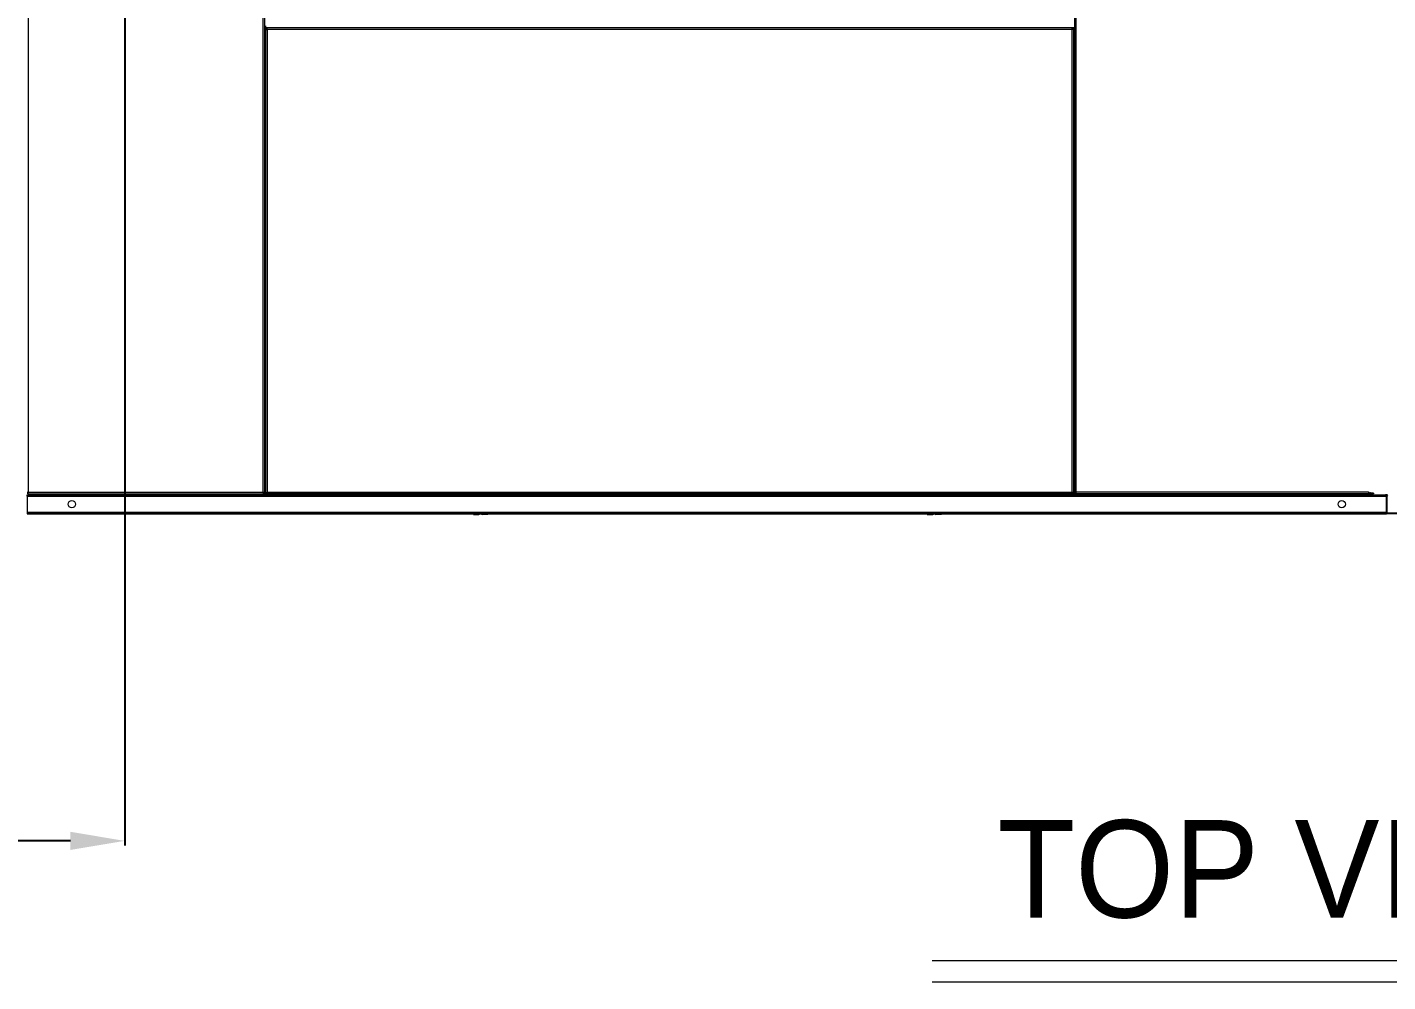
# Model space of a CAD drawing. Header units: millimetres. Extents: x -662582 to 33115, y -140469 to 24125.
# Drawn here: x 13013 to 16013, y 15588 to 17692 of the extents above; entities that cross this region are included whole.
import ezdxf
from ezdxf.enums import TextEntityAlignment as Align

# ---------------------------------------------------------------- set-up
doc = ezdxf.new("R2010")
doc.units = ezdxf.units.MM
doc.layers.add('냉각탑_box', color=1, linetype='Continuous')
doc.layers.add('냉각탑_text', color=3, linetype='Continuous')
doc.styles.get("Standard").update_dxf_attribs({"font": 'arial.ttf'})
doc.styles.add('돋움', font='Dotum.ttf')
doc.dimstyles.new('1.40', dxfattribs={"dimscale": 20, "dimtxt": 1.5, "dimasz": 1, "dimexe": 0.5, "dimexo": 0.5, "dimgap": 0.5, "dimtad": 1, "dimdec": 0, "dimzin": 0, "dimdsep": 46, "dimtxsty": 'Standard', "dimcen": 0, "dimclrd": 2, "dimclre": 2, "dimclrt": 3, "dimadec": 0, "dimazin": 0, "dimtfac": 1, "dimtdec": 0, "dimtmove": 0, "dimatfit": 0, "dimfxl": 1, "dimtolj": 1, "dimtzin": 0, "dimlwd": -1, "dimlwe": -1, "dimarcsym": 0})

# ---------------------------------------------------------------- blocks, each defined once
blk = doc.blocks.new('*D443')
at = {"color": 2, "transparency": 16777216}
for p, q in [((12913.9, 18719.5), (10057.3, 18719.5)), ((10067.3, 18599.5), (10067.3, 16739.5)), ((11213.2, 16619.5), (10057.3, 16619.5))]:
    blk.add_line(p, q, dxfattribs=at)
for points in [[(10047.3, 18599.5), (10087.3, 18599.5), (10067.3, 18719.5)], [(10047.3, 16739.5), (10087.3, 16739.5), (10067.3, 16619.5)]]:
    blk.add_solid(points, dxfattribs=at)
at = {"layer": 'Defpoints', "color": 0, "transparency": 16777216}
for p in [(13013.9, 18719.5), (10067.3, 16619.5), (11313.2, 16619.5)]:
    blk.add_point(p, dxfattribs=at)
at = {"color": 3, "lineweight": 20, "transparency": 16777216, "insert": (9935.8, 17669.5), "char_height": 140, "attachment_point": 5, "rotation": 90}
blk.add_mtext('\\A1;2100', dxfattribs=at)
blk = doc.blocks.new('*D449')
at = {"color": 2, "transparency": 16777216}
for p, q in [((13228.4, 18405), (13228.4, 15888.6)), ((11313.2, 16519.5), (11313.2, 15888.6)), ((13108.4, 15898.6), (11433.2, 15898.6))]:
    blk.add_line(p, q, dxfattribs=at)
for points in [[(11433.2, 15918.6), (11433.2, 15878.6), (11313.2, 15898.6)], [(13108.4, 15918.6), (13108.4, 15878.6), (13228.4, 15898.6)]]:
    blk.add_solid(points, dxfattribs=at)
at = {"layer": 'Defpoints', "color": 0, "transparency": 16777216}
for p in [(13228.4, 18505), (11313.2, 16619.5), (11313.2, 15898.6)]:
    blk.add_point(p, dxfattribs=at)
at = {"color": 3, "lineweight": 20, "transparency": 16777216, "insert": (12270.8, 16030.1), "char_height": 140, "attachment_point": 5}
blk.add_mtext('\\A1;1915', dxfattribs=at)
blk = doc.blocks.new('4')
at = {"color": 7, "lineweight": 20}
for p, q in [((13016.2, 16666.9), (13016.2, 20772.1)), ((13533.4, 16666.9), (13533.4, 20772.1)), ((13536.8, 16665.2), (13536.8, 20773.8)), ((15322.8, 16665.2), (15322.8, 20773.8)), ((15326.2, 16666.9), (15326.2, 20772.1)), ((15317.4, 17690), (13542.2, 17690)), ((15317.4, 17686.6), (13542.2, 17686.6)), ((13013.2, 16658.1), (16009.8, 16658.1)), ((13014.9, 16661.5), (16008.1, 16661.5)), ((15317.4, 16666.4), (13542.2, 16666.4)), ((15317.4, 16663), (13542.2, 16663)), ((13013.2, 16622.9), (16009.8, 16622.9)), ((13013.2, 16619.5), (16009.8, 16619.5))]:
    blk.add_line(p, q, dxfattribs=at)
at = {"color": 7, "lineweight": 20, "ltscale": 0.003042}
blk.add_line((13538.8, 17694.4), (13538.8, 17687.1), dxfattribs=at)
at = {"color": 7, "lineweight": 20, "ltscale": 0.000833333}
for p, q in [((13540.8, 17687.1), (13538.8, 17687.1)), ((13539.1, 17688), (13539.1, 17690)), ((15317.4, 17688), (15317.4, 17690)), ((15318.8, 17687.1), (15320.8, 17687.1)), ((15320.5, 17688), (15320.5, 17690)), ((13540.8, 16665.9), (13538.8, 16665.9)), ((13539.1, 16665), (13539.1, 16663)), ((15317.4, 16665), (15317.4, 16663)), ((15318.8, 16665.9), (15320.8, 16665.9)), ((15320.5, 16665), (15320.5, 16663))]:
    blk.add_line(p, q, dxfattribs=at)
at = {"color": 7, "lineweight": 20, "ltscale": 0.000208333}
for p, q in [((13538.8, 17687.1), (13538.8, 17686.6)), ((13540.8, 17687.1), (13540.8, 17686.6)), ((15318.8, 17686.6), (15318.8, 17687.1)), ((15320.8, 17686.6), (15320.8, 17687.1)), ((13538.8, 16666.4), (13538.8, 16665.9)), ((13540.8, 16666.4), (13540.8, 16665.9)), ((15318.8, 16665.9), (15318.8, 16666.4)), ((15320.8, 16665.9), (15320.8, 16666.4))]:
    blk.add_line(p, q, dxfattribs=at)
at = {"color": 7, "lineweight": 20, "ltscale": 0.362583}
for p, q in [((13538.8, 17686.6), (13538.8, 16666.4)), ((13542.2, 17686.6), (13542.2, 16666.4)), ((15317.4, 16666.4), (15317.4, 17686.6)), ((15320.8, 16666.4), (15320.8, 17686.6))]:
    blk.add_line(p, q, dxfattribs=at)
at = {"color": 7, "lineweight": 20, "ltscale": 0.001417}
for p, q in [((13538.8, 17686.6), (13542.2, 17686.6)), ((13542.2, 17686.6), (13542.2, 17690)), ((15317.4, 17686.6), (15317.4, 17690)), ((15320.8, 17686.6), (15317.4, 17686.6)), ((13538.8, 16666.4), (13542.2, 16666.4)), ((13542.2, 16666.4), (13542.2, 16663)), ((15320.8, 16666.4), (15317.4, 16666.4)), ((15317.4, 16666.4), (15317.4, 16663)), ((13013.2, 16622.9), (13013.2, 16619.5)), ((15972.1, 16622.9), (15972.1, 16619.5)), ((16009.8, 16622.9), (16009.8, 16619.5))]:
    blk.add_line(p, q, dxfattribs=at)
at = {"color": 7, "lineweight": 20, "ltscale": 0.001292}
for p, q in [((13539.1, 17690), (13542.2, 17690)), ((13539.1, 17688), (13542.2, 17688)), ((15320.5, 17690), (15317.4, 17690)), ((15320.5, 17688), (15317.4, 17688)), ((13539.1, 16665), (13542.2, 16665)), ((13539.1, 16663), (13542.2, 16663)), ((15320.5, 16665), (15317.4, 16665)), ((15320.5, 16663), (15317.4, 16663))]:
    blk.add_line(p, q, dxfattribs=at)
at = {"color": 7, "lineweight": 20, "ltscale": 0.000583333}
for p, q in [((13542.2, 17687.1), (13540.8, 17687.1)), ((15317.4, 17687.1), (15318.8, 17687.1)), ((13542.2, 16665.9), (13540.8, 16665.9)), ((13540.8, 16665.5), (13542.2, 16665.5)), ((15317.4, 16665.9), (15318.8, 16665.9)), ((15975.2, 16665.2), (15973.8, 16665.2))]:
    blk.add_line(p, q, dxfattribs=at)
at = {"color": 7, "lineweight": 20, "ltscale": 0.000625}
for p, q in [((13542.2, 17690), (13542.2, 17691.5)), ((13638.9, 17690), (13638.9, 17691.5)), ((13642.3, 17690), (13642.3, 17691.5))]:
    blk.add_line(p, q, dxfattribs=at)
at = {"color": 7, "lineweight": 20, "ltscale": 0.000128159}
for p, q in [((13542.2, 17689.7), (13542.2, 17690)), ((13542.2, 16663.3), (13542.2, 16663))]:
    blk.add_line(p, q, dxfattribs=at)
at = {"color": 7, "lineweight": 20, "ltscale": 0.000354584}
for p, q in [((13645.5, 17690.7), (13645.5, 17691.5)), ((15319.1, 17690.7), (15319.1, 17691.5))]:
    blk.add_line(p, q, dxfattribs=at)
at = {"color": 7, "lineweight": 20, "ltscale": 0.000270413}
blk.add_line((13645.5, 17690), (13645.5, 17690.7), dxfattribs=at)
at = {"color": 7, "lineweight": 20, "ltscale": 0.000374989}
blk.add_line((15317.4, 17687.1), (15317.4, 17688), dxfattribs=at)
at = {"color": 7, "lineweight": 20, "ltscale": 0.000208344}
blk.add_line((15317.4, 17687.1), (15317.4, 17686.6), dxfattribs=at)
at = {"color": 7, "lineweight": 20, "ltscale": 0.000270414}
blk.add_line((15319.1, 17690), (15319.1, 17690.7), dxfattribs=at)
at = {"color": 7, "lineweight": 20, "ltscale": 0.000124937}
blk.add_line((15320.8, 17690), (15320.5, 17690), dxfattribs=at)
at = {"color": 7, "lineweight": 20, "ltscale": 0.000375}
for p, q in [((15320.8, 17689.1), (15320.8, 17690)), ((13015.7, 16663.5), (13014.8, 16663.5)), ((13533.9, 16663.5), (13534.8, 16663.5)), ((15320.8, 16667.9), (15320.8, 16667)), ((15325.7, 16663.5), (15324.8, 16663.5)), ((15970.9, 16663.5), (15971.8, 16663.5))]:
    blk.add_line(p, q, dxfattribs=at)
at = {"color": 7, "lineweight": 20, "ltscale": 0.000833336}
blk.add_line((15320.8, 17687.1), (15320.8, 17689.1), dxfattribs=at)
at = {"color": 7, "lineweight": 20, "ltscale": 0.000547189}
for p, q in [((13538.1, 17182.2), (13536.8, 17182.2)), ((13538.1, 17176.8), (13536.8, 17176.8))]:
    blk.add_line(p, q, dxfattribs=at)
at = {"color": 7, "lineweight": 20, "ltscale": 0.000414935}
for p, q in [((13537.8, 17181.5), (13537.1, 17182.2)), ((13537.8, 17177.5), (13537.1, 17176.8)), ((13537.8, 16664.5), (13537.1, 16665.2)), ((16010.5, 16660.5), (16009.8, 16659.8))]:
    blk.add_line(p, q, dxfattribs=at)
at = {"color": 7, "lineweight": 20, "ltscale": 0.000833328}
blk.add_line((15320.8, 16693.5), (15322.8, 16693.5), dxfattribs=at)
at = {"color": 7, "lineweight": 20, "ltscale": 0.23175}
blk.add_line((13013.2, 16666.9), (13533.4, 16666.9), dxfattribs=at)
at = {"color": 7, "lineweight": 20, "ltscale": 0.000562932}
for p, q in [((13014.2, 16665.2), (13013.2, 16665.2)), ((13536.8, 16665.2), (13535.5, 16665.2)), ((15324.2, 16665.2), (15322.8, 16665.2)), ((15972.5, 16665.2), (15973.8, 16665.2))]:
    blk.add_line(p, q, dxfattribs=at)
at = {"color": 7, "lineweight": 20, "ltscale": 0.001131}
for p, q in [((13013.2, 16658.1), (13013.2, 16660.8)), ((16009.8, 16660.8), (16009.8, 16658.1))]:
    blk.add_line(p, q, dxfattribs=at)
at = {"color": 7, "lineweight": 20, "ltscale": 0.014667}
for p, q in [((13013.2, 16658.1), (13013.2, 16622.9)), ((16009.8, 16658.1), (16009.8, 16622.9))]:
    blk.add_line(p, q, dxfattribs=at)
at = {"color": 7, "lineweight": 20, "ltscale": 0.000502197}
for p, q in [((13015.4, 16665.2), (13014.2, 16665.2)), ((15325.4, 16665.2), (15324.2, 16665.2)), ((15971.3, 16665.2), (15972.5, 16665.2))]:
    blk.add_line(p, q, dxfattribs=at)
at = {"color": 7, "lineweight": 20, "ltscale": 0.000293404}
for p, q in [((13014.8, 16665.2), (13014.8, 16664.5)), ((13534.8, 16665.2), (13534.8, 16664.5)), ((15324.8, 16665.2), (15324.8, 16664.5)), ((15971.8, 16665.2), (15971.8, 16664.5))]:
    blk.add_line(p, q, dxfattribs=at)
at = {"color": 7, "lineweight": 20, "ltscale": 0.000414929}
for p, q in [((13014.8, 16663.5), (13014.8, 16664.5)), ((13534.8, 16663.5), (13534.8, 16664.5)), ((15324.8, 16664.5), (15324.8, 16663.5)), ((15971.8, 16664.5), (15971.8, 16663.5))]:
    blk.add_line(p, q, dxfattribs=at)
at = {"color": 7, "lineweight": 20, "ltscale": 0.232167}
blk.add_line((13014.8, 16663.5), (13533.9, 16663.5), dxfattribs=at)
at = {"color": 7, "lineweight": 20, "ltscale": 1.08536e-05}
blk.add_line((13014.9, 16661.5), (13014.9, 16661.5), dxfattribs=at)
at = {"color": 7, "lineweight": 20, "ltscale": 8.21853e-06}
blk.add_line((13015.8, 16661.5), (13015.8, 16661.5), dxfattribs=at)
at = {"color": 7, "lineweight": 20, "ltscale": 1.28301e-05}
blk.add_line((13015.8, 16661.5), (13015.8, 16661.5), dxfattribs=at)
at = {"color": 7, "lineweight": 20, "ltscale": 1.62238e-05}
blk.add_line((13016.4, 16661.5), (13016.4, 16661.5), dxfattribs=at)
at = {"color": 7, "lineweight": 20, "ltscale": 2.41018e-05}
blk.add_line((13016.4, 16661.5), (13016.4, 16661.5), dxfattribs=at)
at = {"color": 7, "lineweight": 20, "ltscale": 3.6506e-06}
blk.add_line((13016.4, 16661.5), (13016.4, 16661.5), dxfattribs=at)
at = {"color": 7, "lineweight": 20, "ltscale": 0.000833321}
for p, q in [((13505.6, 16661.5), (13505.6, 16663.5)), ((15505.6, 16661.5), (15505.6, 16663.5))]:
    blk.add_line(p, q, dxfattribs=at)
at = {"color": 7, "lineweight": 20, "ltscale": 0.000250012}
blk.add_line((13534.8, 16663.5), (13535.4, 16663.5), dxfattribs=at)
at = {"color": 7, "lineweight": 20, "ltscale": 0.000708333}
for p, q in [((13535.4, 16663.5), (13535.4, 16665.2)), ((16011.5, 16621.5), (16009.8, 16621.5))]:
    blk.add_line(p, q, dxfattribs=at)
at = {"color": 7, "lineweight": 20, "ltscale": 0.001512}
blk.add_line((13539.1, 16663.5), (13535.5, 16663.5), dxfattribs=at)
at = {"color": 7, "lineweight": 20, "ltscale": 0.000547135}
blk.add_line((13538.1, 16665.2), (13536.8, 16665.2), dxfattribs=at)
at = {"color": 7, "lineweight": 20, "ltscale": 0.000251269}
blk.add_line((13539.1, 16665.5), (13538.5, 16665.5), dxfattribs=at)
at = {"color": 7, "lineweight": 20, "ltscale": 0.000208346}
blk.add_line((13540.8, 16665), (13540.8, 16665.5), dxfattribs=at)
at = {"color": 7, "lineweight": 20, "ltscale": 0.000499589}
for p, q in [((13691.3, 16661.8), (13691.3, 16663)), ((13731.3, 16661.8), (13731.3, 16663)), ((14157.8, 16661.8), (14157.8, 16663)), ((14227.8, 16661.8), (14227.8, 16663)), ((15166.2, 16661.8), (15166.2, 16663)), ((15206.2, 16661.8), (15206.2, 16663))]:
    blk.add_line(p, q, dxfattribs=at)
at = {"color": 7, "lineweight": 20, "ltscale": 0.016667}
for p, q in [((13731.3, 16661.8), (13691.3, 16661.8)), ((15206.2, 16661.8), (15166.2, 16661.8))]:
    blk.add_line(p, q, dxfattribs=at)
at = {"color": 7, "lineweight": 20, "ltscale": 8.94681e-06}
blk.add_line((14009.2, 16661.5), (14009.2, 16661.5), dxfattribs=at)
at = {"color": 7, "lineweight": 20, "ltscale": 1.51616e-05}
blk.add_line((14009.3, 16661.5), (14009.2, 16661.5), dxfattribs=at)
at = {"color": 7, "lineweight": 20, "ltscale": 2.69547e-06}
blk.add_line((14009.2, 16661.5), (14009.2, 16661.5), dxfattribs=at)
at = {"color": 7, "lineweight": 20, "ltscale": 2.70045e-06}
blk.add_line((14016.3, 16661.5), (14016.3, 16661.5), dxfattribs=at)
at = {"color": 7, "lineweight": 20, "ltscale": 8.40029e-06}
blk.add_line((14016.3, 16661.5), (14016.3, 16661.5), dxfattribs=at)
at = {"color": 7, "lineweight": 20, "ltscale": 1.51768e-05}
blk.add_line((14016.3, 16661.5), (14016.3, 16661.5), dxfattribs=at)
at = {"color": 7, "lineweight": 20, "ltscale": 0.029167}
blk.add_line((14227.8, 16661.8), (14157.8, 16661.8), dxfattribs=at)
at = {"color": 7, "lineweight": 20, "ltscale": 3.50751e-06}
blk.add_line((15009.7, 16661.5), (15009.7, 16661.5), dxfattribs=at)
at = {"color": 7, "lineweight": 20, "ltscale": 1.0193e-05}
blk.add_line((15009.7, 16661.5), (15009.7, 16661.5), dxfattribs=at)
at = {"color": 7, "lineweight": 20, "ltscale": 1.41996e-05}
blk.add_line((15009.8, 16661.5), (15009.7, 16661.5), dxfattribs=at)
at = {"color": 7, "lineweight": 20, "ltscale": 8.67599e-06}
blk.add_line((15016.8, 16661.5), (15016.8, 16661.5), dxfattribs=at)
at = {"color": 7, "lineweight": 20, "ltscale": 1.72064e-05}
blk.add_line((15016.8, 16661.5), (15016.8, 16661.5), dxfattribs=at)
at = {"color": 7, "lineweight": 20, "ltscale": 3.38591e-06}
blk.add_line((15016.8, 16661.5), (15016.8, 16661.5), dxfattribs=at)
at = {"color": 7, "lineweight": 20, "ltscale": 0.000208322}
blk.add_line((15317.4, 16666.4), (15317.4, 16665.9), dxfattribs=at)
at = {"color": 7, "lineweight": 20, "ltscale": 0.000375003}
blk.add_line((15319.1, 16665.9), (15319.1, 16665), dxfattribs=at)
at = {"color": 7, "lineweight": 20, "ltscale": 0.001792}
blk.add_line((15324.8, 16663.5), (15320.5, 16663.5), dxfattribs=at)
at = {"color": 7, "lineweight": 20, "ltscale": 0.00083334}
blk.add_line((15322.8, 16666.9), (15320.8, 16666.9), dxfattribs=at)
at = {"color": 7, "lineweight": 20, "ltscale": 0.268833}
blk.add_line((15970.9, 16663.5), (15325.7, 16663.5), dxfattribs=at)
at = {"color": 7, "lineweight": 20, "ltscale": 0.268417}
blk.add_line((15970.4, 16666.9), (15326.2, 16666.9), dxfattribs=at)
at = {"color": 7, "lineweight": 20, "ltscale": 0.004015}
for p, q in [((15981.5, 16665.1), (15971.8, 16665.1)), ((15981.5, 16663.5), (15971.8, 16663.5))]:
    blk.add_line(p, q, dxfattribs=at)
at = {"color": 7, "lineweight": 20, "ltscale": 0.000666667}
for p, q in [((15981.5, 16665.1), (15981.5, 16663.5)), ((13997, 16617.9), (13997, 16619.5)), ((14028.5, 16617.9), (14028.5, 16619.5)), ((14997.5, 16617.9), (14997.5, 16619.5)), ((15029, 16617.9), (15029, 16619.5))]:
    blk.add_line(p, q, dxfattribs=at)
at = {"color": 7, "lineweight": 20, "ltscale": 0.000875002}
blk.add_line((16008.1, 16661.5), (16010.2, 16661.5), dxfattribs=at)
at = {"color": 7, "lineweight": 20, "ltscale": 7.43254e-06}
blk.add_line((16008.1, 16661.5), (16008.1, 16661.5), dxfattribs=at)
at = {"color": 7, "lineweight": 20, "ltscale": 7.59711e-06}
blk.add_line((16009.6, 16661.5), (16009.6, 16661.5), dxfattribs=at)
at = {"color": 7, "lineweight": 20, "ltscale": 2.4526e-05}
blk.add_line((16009.7, 16661.5), (16009.6, 16661.5), dxfattribs=at)
at = {"color": 7, "lineweight": 20, "ltscale": 0.000708334}
blk.add_line((16011.5, 16658.1), (16009.8, 16658.1), dxfattribs=at)
at = {"color": 7, "lineweight": 20, "ltscale": 8.25854e-06}
blk.add_line((16010.2, 16661.5), (16010.2, 16661.5), dxfattribs=at)
at = {"color": 7, "lineweight": 20, "ltscale": 0.000364732}
blk.add_line((16012, 16660.9), (16011.4, 16660.2), dxfattribs=at)
at = {"color": 7, "lineweight": 20, "ltscale": 0.000733899}
blk.add_line((16011.4, 16658.9), (16011.4, 16660.7), dxfattribs=at)
at = {"color": 7, "lineweight": 20, "ltscale": 0.01525}
blk.add_line((16011.5, 16621.5), (16011.5, 16658.1), dxfattribs=at)
at = {"color": 7, "lineweight": 20, "ltscale": 0.001083}
blk.add_line((18413, 16620.7), (13013.2, 16620.7), dxfattribs=at)
at = {"lineweight": 20}
blk.add_line((18411.9, 16619.5), (13013.2, 16619.5), dxfattribs=at)
at = {"color": 7, "lineweight": 20, "ltscale": 0.000166674}
blk.add_line((16009.8, 16619.5), (16010.2, 16619.5), dxfattribs=at)
at = {"color": 7, "lineweight": 20, "ltscale": 0.000271024}
blk.add_line((16010.1, 16620.2), (16010.1, 16619.5), dxfattribs=at)
at = {"color": 7, "lineweight": 20, "ltscale": 0.000333326}
blk.add_line((16011.4, 16620.7), (16011.4, 16621.5), dxfattribs=at)
at = {"color": 7, "lineweight": 20, "ltscale": 0.005083}
for p, q in [((13997, 16617.9), (14009.2, 16617.9)), ((14028.5, 16617.9), (14016.3, 16617.9)), ((14997.5, 16617.9), (15009.7, 16617.9)), ((15029, 16617.9), (15016.8, 16617.9))]:
    blk.add_line(p, q, dxfattribs=at)
at = {"color": 7, "lineweight": 20}
for centre in [(13111.5, 16640.5), (15911.5, 16640.5)]:
    blk.add_circle(centre, 8, dxfattribs=at)
for centre, radius, start, end in [((13636, 17681.5), 13.3, 40.1056, 43.8741), ((15328.7, 17681.5), 13.3, 136.1259, 139.8944), ((13535.4, 17183.9), 3.4, 294.3152, 359.7596), ((13535.4, 17175.1), 3.4, 0.2405, 65.6848), ((13480.8, 16666.7), 5.2, 217.9803, 269.5814), ((13535.4, 16666.9), 3.4, 270, 359.7595), ((13542.2, 16666.9), 3.4, 197.1054, 213.9754), ((13542.2, 16666.9), 1.4, 225.5859, 270), ((15480.8, 16666.7), 5.2, 217.9803, 270), ((16008.1, 16658.1), 3.4, 0, 90), ((16010.2, 16658.7), 2.8, 0, 90), ((16009.6, 16658.1), 3.4, 0, 1), ((14009.2, 16620.7), 2.8, 270, 334.6227), ((14016.3, 16620.7), 2.8, 205.3773, 270), ((15009.7, 16620.7), 2.8, 270, 334.6227), ((15016.8, 16620.7), 2.8, 205.3773, 270), ((16008.1, 16622.9), 3.4, 300, 335.684), ((16009.6, 16622.9), 3.4, 278.4565, 294.1479), ((16010.2, 16620.7), 1.2, 270, 0), ((16010.2, 16620.7), 2.8, 334.6185, 0)]:
    blk.add_arc(centre, radius, start, end, dxfattribs=at)
blk.add_ellipse((15975.7, 16666.9), major_axis=(0, 3.4), ratio=0.766044, start_param=2.094462, end_param=2.128772, dxfattribs=at)
for points in [[(13538.1, 17182.2), (13538.4, 17182.5), (13538.6, 17182.9), (13538.8, 17183.2), (13538.8, 17183.6), (13538.8, 17183.9)], [(13538.1, 17176.8), (13538.4, 17176.5), (13538.6, 17176.1), (13538.8, 17175.8), (13538.8, 17175.5), (13538.8, 17175.1)], [(13013.2, 16660.8), (13013.5, 16661.1), (13013.9, 16661.3), (13014.2, 16661.4), (13014.6, 16661.5), (13014.9, 16661.5)], [(13014.2, 16665.2), (13014.5, 16665.6), (13014.9, 16665.9), (13015.4, 16666.2), (13015.8, 16666.6), (13016.2, 16666.9)], [(13014.8, 16664.5), (13015.1, 16664.9), (13015.4, 16665.4), (13015.7, 16665.9), (13016, 16666.4), (13016.2, 16666.9)], [(13534.8, 16664.5), (13534.5, 16664.9), (13534.3, 16665.4), (13534, 16665.9), (13533.7, 16666.4), (13533.4, 16666.9)], [(13535.5, 16665.2), (13535.1, 16665.6), (13534.7, 16665.9), (13534.3, 16666.2), (13533.9, 16666.6), (13533.4, 16666.9)], [(13538.1, 16665.2), (13538.4, 16665.5), (13538.6, 16665.9), (13538.8, 16666.2), (13538.8, 16666.6), (13538.8, 16666.9)], [(15324.2, 16665.2), (15324.5, 16665.6), (15324.9, 16665.9), (15325.4, 16666.2), (15325.8, 16666.6), (15326.2, 16666.9)], [(15324.8, 16664.5), (15325.1, 16664.9), (15325.4, 16665.4), (15325.7, 16665.9), (15326, 16666.4), (15326.2, 16666.9)], [(15972.5, 16665.2), (15972.1, 16665.6), (15971.7, 16665.9), (15971.3, 16666.2), (15970.9, 16666.6), (15970.4, 16666.9)], [(15971.8, 16664.5), (15971.5, 16664.9), (15971.3, 16665.4), (15971, 16665.9), (15970.7, 16666.4), (15970.4, 16666.9)], [(16009.8, 16660.8), (16009.5, 16661.1), (16009.1, 16661.3), (16008.8, 16661.4), (16008.5, 16661.5), (16008.1, 16661.5)], [(16011.4, 16660.7), (16011.2, 16661), (16010.9, 16661.2), (16010.7, 16661.4), (16010.5, 16661.5), (16010.2, 16661.5)]]:
    blk.add_open_spline(points, degree=5, dxfattribs=at)

msp = doc.modelspace()

# ---------------------------------------------------------------- linework, layer by layer
at = {"layer": '냉각탑_box', "lineweight": 20}
for p, q in [((15008.6, 15634.8), (16631.9, 15634.8)), ((15008.6, 15588.2), (16631.9, 15588.2))]:
    msp.add_line(p, q, dxfattribs=at)

# ---------------------------------------------------------------- block references
msp.add_blockref('4', (0, 0))

# ---------------------------------------------------------------- texts
at = {"layer": '냉각탑_text', "lineweight": 20, "style": '돋움'}
msp.add_text('TOP VIEW', height=214.63, dxfattribs=at).set_placement((15838.5, 15837), align=Align.MIDDLE_CENTER)

# ---------------------------------------------------------------- dimensions: what is measured, and where the dimension line sits
at = {"lineweight": 20}
dim = msp.add_linear_dim(base=(10067.3, 16619.5), p1=(13013.9, 18719.5), p2=(11313.2, 16619.5), angle=90, dimstyle='1.40', override={"dimtxt": 7, "dimasz": 6, "dimexo": 5, "dimgap": 3}, dxfattribs=at)
dim.commit()
dim.dimension.update_dxf_attribs({"geometry": '*D443', "text_midpoint": (9935.8, 17669.5)})
dim = msp.add_linear_dim(base=(11313.2, 15898.6), p1=(13228.4, 18505), p2=(11313.2, 16619.5), dimstyle='1.40', override={"dimtxt": 7, "dimasz": 6, "dimexo": 5, "dimgap": 3}, dxfattribs=at)
dim.commit()
dim.dimension.update_dxf_attribs({"geometry": '*D449', "text_midpoint": (12270.8, 16030.1)})

doc.saveas('drawing.dxf')
